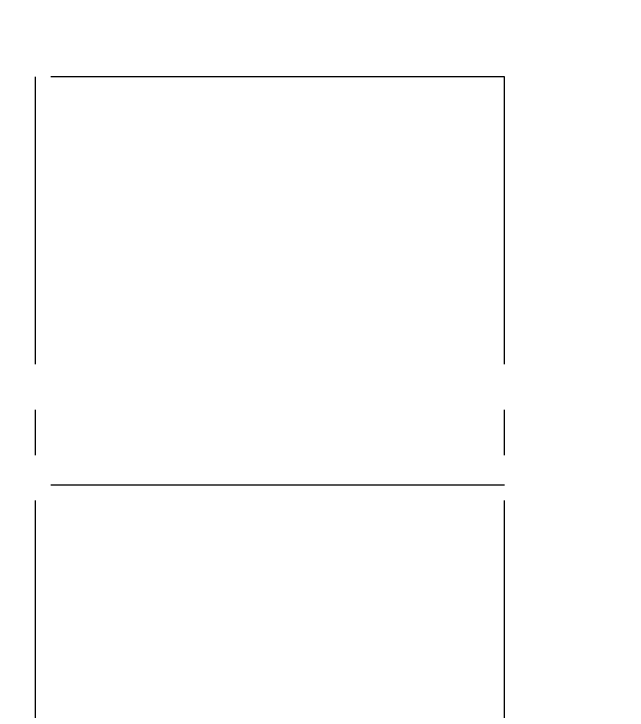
# Model space of a CAD drawing. Header units: millimetres. Extents: x 0 to 594, y 0 to 420.
# Drawn here: x 549.55 to 569.82, y 305.58 to 328.59 of the extents above; entities that cross this region are included whole.
import ezdxf

# ---------------------------------------------------------------- set-up
doc = ezdxf.new("R2010")
doc.units = ezdxf.units.MM
doc.linetypes.add('K5LT_AXLED', pattern=[19.5, 15, -1.5, 1.5, -1.5])
doc.linetypes.add('K5LT_THIN', pattern=[0])
doc.layers.add('LAYER', color=7, linetype='Continuous')
doc.layers.add('Системный слой', color=7, linetype='Continuous')
doc.styles.add('KDIMTEXTSTYLE', font='GOST_AU.SHX', dxfattribs={"width": 0.96, "oblique": 15, "height": 5})
doc.dimstyles.new('KDIMSTYLE (0.10)', dxfattribs={"dimtxt": 5, "dimasz": 1, "dimexe": 2, "dimexo": 0, "dimgap": 1, "dimtad": 1, "dimlfac": 10, "dimtxsty": 'KDIMTEXTSTYLE', "dimsah": 1, "dimcen": 0, "dimdle": 1, "dimadec": 0, "dimazin": 0, "dimtfac": 0.667, "dimtmove": 0, "dimatfit": 3, "dimfxl": 1, "dimtvp": 1, "dimtolj": 1, "dimtzin": 0, "dimarcsym": 0})

# ---------------------------------------------------------------- blocks, each defined once
blk = doc.blocks.new('KDIMARROW_02')
at = {"layer": 'LAYER'}
blk.add_hatch(color=0, dxfattribs=at).paths.add_polyline_path([(4.5, 0), (5, 0.658), (0, 0), (5, -0.658)])
at = {"layer": 'LAYER', "color": 0, "linetype": 'K5LT_THIN', "lineweight": 18}
for p, q in [((5, 0.658), (0, 0)), ((4.5, 0), (5, 0.658)), ((0, 0), (5, -0.658)), ((0, 0), (7, 0)), ((5, -0.658), (4.5, 0))]:
    blk.add_line(p, q, dxfattribs=at)
at = {"layer": 'Системный слой', "color": 0, "linetype": 'K5LT_THIN', "lineweight": 18}
blk.add_line((0, 0), (-1, 0), dxfattribs=at)
blk = doc.blocks.new('KDIMARROW_01')
at = {"layer": 'LAYER'}
blk.add_hatch(color=0, dxfattribs=at).paths.add_polyline_path([(0, 0), (-5, 0.658), (-4.5, 0), (-5, -0.658)])
at = {"layer": 'LAYER', "color": 0, "linetype": 'K5LT_THIN', "lineweight": 18}
for p, q in [((-4.5, 0), (-5, 0.658)), ((-5, 0.658), (0, 0)), ((0, 0), (-5, -0.658)), ((-5, -0.658), (-4.5, 0))]:
    blk.add_line(p, q, dxfattribs=at)
at = {"layer": 'Системный слой', "color": 0, "linetype": 'K5LT_THIN', "lineweight": 18}
blk.add_line((0, 0), (-1, 0), dxfattribs=at)
blk = doc.blocks.new('U512')
at = {"layer": 'Системный слой', "color": 30, "linetype": 'K5LT_AXLED', "lineweight": 18, "true_color": 0xff8000}
for p, q in [((550.269, 297.509), (550.269, 326.509)), ((565.769, 326.509), (550.269, 326.509)), ((565.769, 297.509), (565.769, 326.509)), ((565.769, 313.009), (550.269, 313.009))]:
    blk.add_line(p, q, dxfattribs=at)

msp = doc.modelspace()

# ---------------------------------------------------------------- block references
at = {"layer": 'Системный слой'}
msp.add_blockref('U512', (0, 0), dxfattribs=at)

# ---------------------------------------------------------------- dimensions: what is measured, and where the dimension line sits
at = {"layer": 'Системный слой', "color": 7}
msp.add_linear_dim(base=(579.88355, 394.31988), p1=(494.18528, 285.89791), p2=(484.01471, 394.31988), angle=90, text='\\H5.0;\\W0.965;\\Q15;\\H5.0;\\W0.965;\\Q15;\\Q15;H\\X\\H5.0;\\W0.965;\\Q15;\\Q15;max 2200', dimstyle='KDIMSTYLE (0.10)', override={"dimexo": 0, "dimblk1": 'KDIMARROW_01', "dimblk2": 'KDIMARROW_01', "dimse1": 0, "dimse2": 0, "dimclrt": 7, "dimtolj": 1}, dxfattribs=at).render()
msp.add_linear_dim(base=(574.92563, 299.89791), p1=(529.28528, 285.89791), p2=(534.98471, 299.89791), angle=90, location=(574.92563, 316.55874), dimstyle='KDIMSTYLE (0.10)', override={"dimexo": 0, "dimpost": '\\H5.0;\\W0.965;\\Q15;\\Q15;90...\\H5.0;\\W0.965;\\Q15;<>', "dimblk1": 'KDIMARROW_02', "dimblk2": 'KDIMARROW_02', "dimse1": 0, "dimse2": 0, "dimclrt": 7, "dimtolj": 1}, dxfattribs=at).render()

doc.saveas('drawing.dxf')
